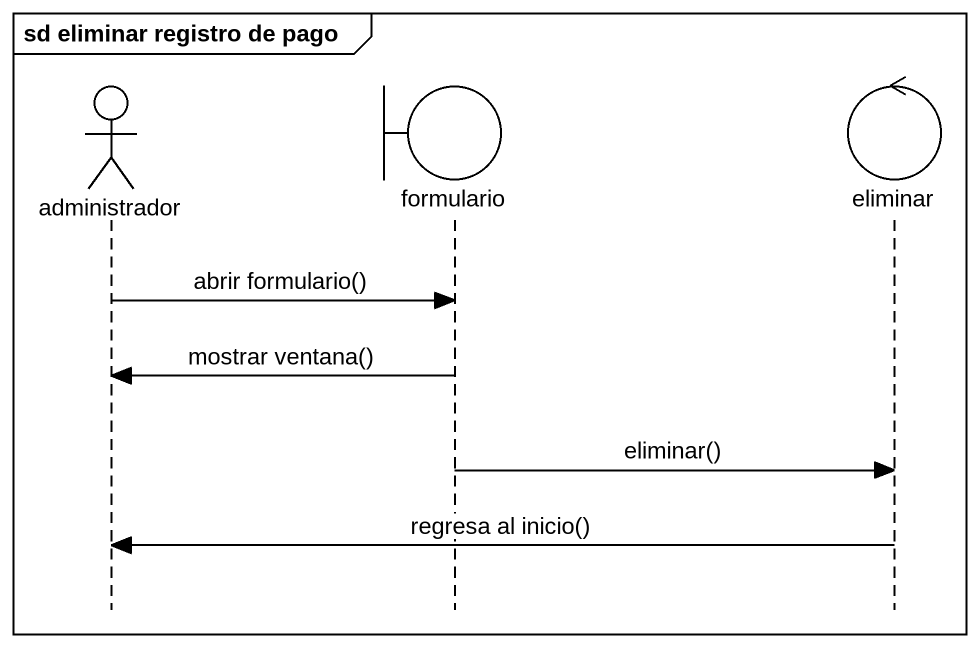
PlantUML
@startuml
mainframe sd eliminar registro de pago
hide footbox
actor administrador
boundary formulario
control eliminar

administrador -> formulario : abrir formulario()
formulario -> administrador : mostrar ventana()
formulario -> eliminar : eliminar()
eliminar -> administrador : regresa al inicio()
@enduml
